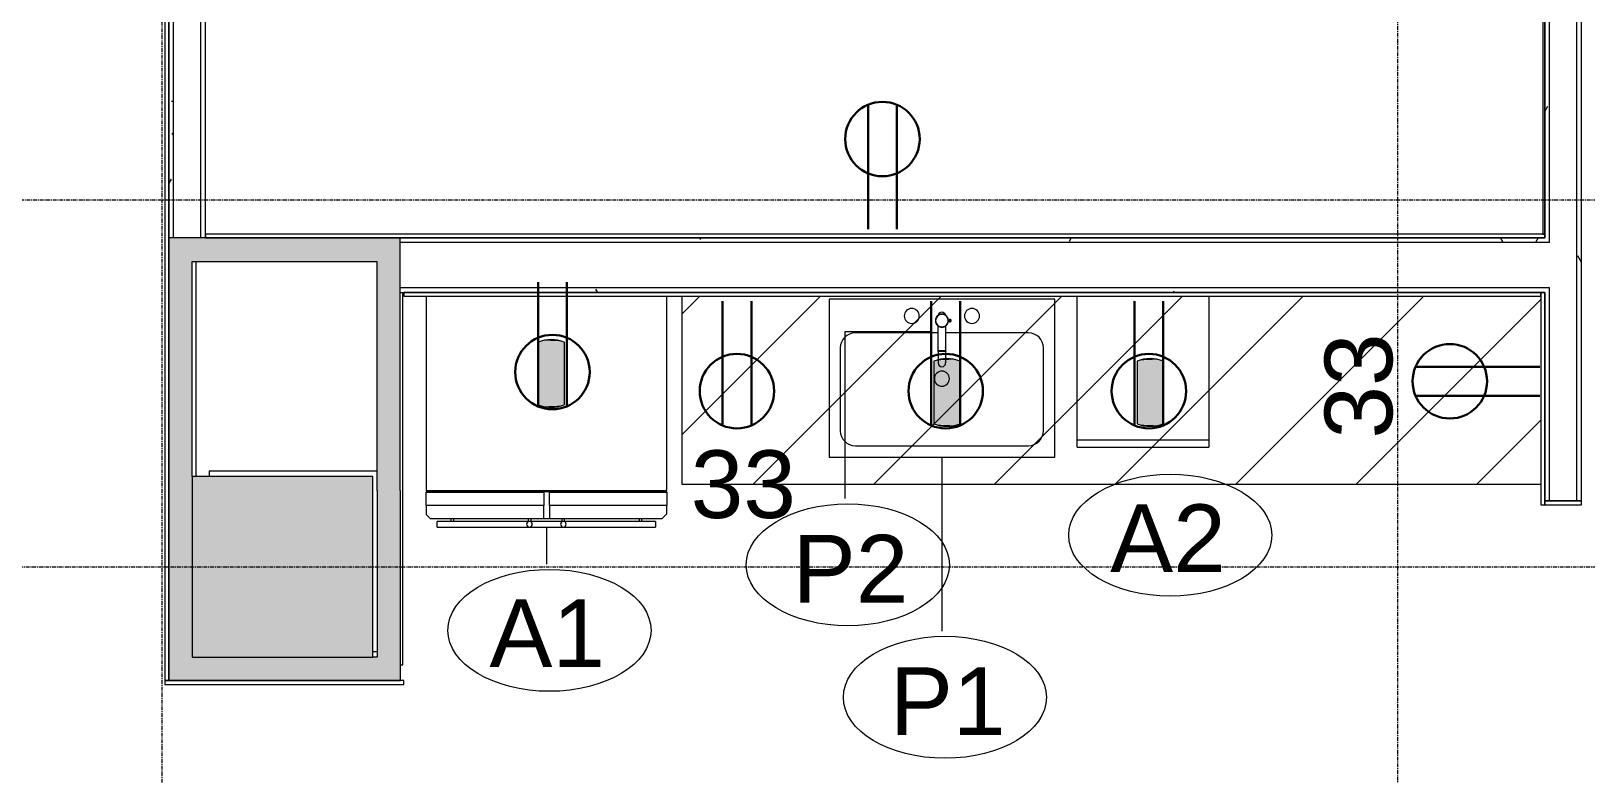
# Model space of a CAD drawing. Header units: inches. Extents: x 2468 to 4886, y -16 to 1381.
# Drawn here: x 3030.3 to 3237, y 263.9 to 362.6 of the extents above; entities that cross this region are included whole.
import ezdxf

# ---------------------------------------------------------------- set-up
doc = ezdxf.new("R2010")
doc.units = ezdxf.units.IN
doc.header["$MEASUREMENT"] = 0
doc.linetypes.add('Grid Line 1_2_', pattern=[0.875, 0.5, -0.125, 0.125, -0.125])
for name, color, linetype, lineweight in [('7200-WISCONSIN-AVE-6TH-FLOOR-031418_dwg', 8, 'Continuous', 9), ('A-ANNO-NOTE', 131, 'Continuous', 30), ('A-WALL', 113, 'Continuous', 13), ('A-WALL-PATT', 111, 'Continuous', 13), ('Bb-col', 7, 'Continuous', 9), ('G-IMPT', 8, 'Continuous', 9), ('I-WALL', 2, 'Continuous', 13), ('P-SANR-FIXT', 6, 'Continuous', 13), ('P-SANR-FIXT-IDEN', 2, 'Continuous', 9), ('Q-CASE', 31, 'Continuous', 13), ('Q-SPCQ', 91, 'Continuous', 9), ('Q-SPCQ-IDEN', 132, 'Continuous', 9), ('S-COLS', 52, 'Continuous', 13), ('S-GRID', 1, 'Continuous', 9)]:
    doc.layers.add(name, color=color, linetype=linetype, lineweight=lineweight)
doc.styles.add('Arial', font='arial.ttf', dxfattribs={"height": 9})
doc.styles.add('Swis721 Lt BT', font='swissl.ttf', dxfattribs={"height": 9})
pattern_1 = [(0, (0, 0), (30.72, 7.68), [1.267, -21.773, 1.267, -21.773, -122.88]), (0, (0, 0), (30.72, 7.68), [-46.08, 1.267, -44.813, 1.267, -21.773, -53.76]), (0, (0, 0), (30.72, 7.68), [-115.2, 1.267, -14.093, 1.267, -37.133]), (120, (11.52, 3.84), (-22.011075, 22.7643), [1.267, -21.773, 1.267, -21.773, -122.88]), (120, (11.52, 3.84), (-22.011075, 22.7643), [-46.08, 1.267, -44.813, 1.267, -21.773, -53.76]), (120, (11.52, 3.84), (-22.011075, 22.7643), [-115.2, 1.267, -14.093, 1.267, -37.133]), (240, (15.36, 19.2), (-8.708925, -30.4443), [1.267, -21.773, 1.267, -21.773, -122.88]), (240, (15.36, 19.2), (-8.708925, -30.4443), [-46.08, 1.267, -44.813, 1.267, -21.773, -53.76]), (240, (15.36, 19.2), (-8.708925, -30.4443), [-115.2, 1.267, -14.093, 1.267, -37.133])]

# ---------------------------------------------------------------- blocks, each defined once
blk = doc.blocks.new('Concrete-Rectangular-Column - 24 x 24-4901126-6TH FLOOR POWER _ SIGNAL')
at = {"layer": 'S-COLS', "lineweight": 9}
blk.add_hatch(color=7, dxfattribs=at).paths.add_polyline_path([(-12, -12), (12, -12), (12, 12), (-12, 12), (-12, 8.85)], flags=0)
at = {"layer": 'S-COLS', "color": 8, "lineweight": 20}
for p, q in [((12, 12), (-12, 12)), ((-12, 12), (-12, -12)), ((12, -12), (12, 12)), ((-12, -12), (12, -12))]:
    blk.add_line(p, q, dxfattribs=at)
blk = doc.blocks.new('C-Counter Top - ADJ HEIGHT-6217427-6TH FLOOR POWER _ SIGNAL')
at = {"layer": 'Q-CASE', "lineweight": 9}
h = blk.add_hatch(dxfattribs=at)
h.set_pattern_fill('FP_3', color=256, style=0, pattern_type=2)
h.set_pattern_definition([(45, (-3164.092, -327.379), (-8.017884, 8.017884), [])])
h.paths.add_polyline_path([(-47.26, -25), (66.88, -25), (66.88, 0), (-47.26, 0), (-47.26, -23.8)], flags=0)
h.paths.add_polyline_path([(-12.46, -7.31), (-13.25, -7.27), (-13.21, -3.95), (-12.95, -4.08), (-12.7, -4.12), (-12.44, -4.08), (-12.18, -3.94), (-12.16, -3.95), (-12.19, -7.31), (-12.46, -7.31)], flags=0)
h.paths.add_polyline_path([(-12.58, -4.08), (-13.04, -4.01), (-13.24, -3.88), (-13.35, -3.77), (-13.52, -3.44), (-13.52, -3.11), (-13.43, -2.83), (-13.27, -2.64), (-12.83, -2.42), (-12.7, -2.41), (-12.23, -2.56), (-11.98, -2.83), (-11.87, -3.19), (-11.98, -3.67), (-12.16, -3.86), (-12.46, -4.05), (-12.55, -4.07)], flags=0)
h.paths.add_polyline_path([(-11.66, -3.38), (-11.74, -3.32), (-11.74, -3.18), (-11.61, -3.12), (-11.48, -3.27), (-11.57, -3.38)], flags=0)
for p, q in [((-47.26, 0), (-47.26, -25)), ((-47.26, -25), (66.88, -25))]:
    blk.add_line(p, q, dxfattribs=at)
blk = doc.blocks.new('Sink Kitchen-Single - 30_ x 21_-5052037-6TH FLOOR POWER _ SIGNAL')
at = {"layer": 'P-SANR-FIXT', "lineweight": 9}
for p, q in [((15.62, 10.59), (-14.38, 10.59)), ((-14.38, 10.59), (-14.38, -10.41)), ((15.62, -10.41), (15.62, 10.59)), ((1.12, 7.07), (1.12, 7.01)), ((0.08, 6.09), (-10.88, 6.09)), ((12.12, 6.09), (1.15, 6.09)), ((-12.88, 4.09), (-12.88, -6.91)), ((0.12, 3.67), (0.12, 2.09)), ((1.12, 3.67), (1.12, 2.09)), ((14.12, -6.91), (14.12, 4.09)), ((-10.88, -8.91), (12.12, -8.91)), ((-14.38, -10.41), (15.62, -10.41))]:
    blk.add_line(p, q, dxfattribs=at)
for centre, radius, start, end in [((-3.38, 8.34), 1, 360, 180), ((-3.38, 8.34), 1, 180, 0), ((0.62, 8.34), 0.5, 10.6774, 173.7953), ((4.62, 8.34), 1, 360, 180), ((4.62, 8.34), 1, 180, 360), ((-10.88, 4.09), 2, 90, 180), ((12.12, 4.09), 2, 360, 90), ((0.62, 2.09), 0.5, 180, 0), ((0.62, 0), 1, 360, 180), ((0.62, 0), 1, 180, 0), ((-10.88, -6.91), 2, 180, 270), ((12.12, -6.91), 2, 270, 0)]:
    blk.add_arc(centre, radius, start, end, dxfattribs=at)
blk = doc.blocks.new('Conference Wood wall - Conference Wood wall-6080570-6TH FLOOR POWER _ SIGNAL')
at = {"layer": 'Q-CASE', "lineweight": 20}
for p, q in [((3048.1, 488.87), (3048.1, 276.3)), ((3048.64, 488.87), (3048.1, 488.87)), ((3048.64, 276.3), (3048.64, 488.87)), ((3048.1, 276.3), (3048.64, 276.3))]:
    blk.add_line(p, q, dxfattribs=at)
blk = doc.blocks.new('Conference Wood wall6 - Conference Wood wall-6100994-6TH FLOOR POWER _ SIGNAL')
at = {"layer": 'Q-CASE', "lineweight": 20}
for p, q in [((3230.99, 327.88), (3230.99, 299.64)), ((3231.53, 327.88), (3230.99, 327.88)), ((3231.53, 299.64), (3231.53, 327.88)), ((3230.99, 299.64), (3231.53, 299.64))]:
    blk.add_line(p, q, dxfattribs=at)
blk = doc.blocks.new('Conference Wood wall7 - Conference Wood wall-6101040-6TH FLOOR POWER _ SIGNAL')
at = {"layer": 'Q-CASE', "lineweight": 20}
for p, q in [((3236.41, 303.14), (3231.53, 303.14)), ((3231.53, 303.14), (3231.53, 302.6)), ((3231.53, 302.6), (3236.41, 302.6)), ((3236.41, 302.6), (3236.41, 303.14))]:
    blk.add_line(p, q, dxfattribs=at)
blk = doc.blocks.new('Conference Wood wall8 - Conference Wood wall-6101188-6TH FLOOR POWER _ SIGNAL')
at = {"layer": 'Q-CASE', "lineweight": 20}
for p, q in [((3079.9, 276.3), (3048.1, 276.3)), ((3048.1, 276.3), (3048.1, 275.76)), ((3048.1, 275.76), (3079.9, 275.76)), ((3079.9, 275.76), (3079.9, 276.3))]:
    blk.add_line(p, q, dxfattribs=at)
blk = doc.blocks.new('Conference Wood wall19 - Conference Wood wall-6225557-6TH FLOOR POWER _ SIGNAL')
at = {"layer": 'Q-CASE', "lineweight": 20}
for p, q in [((3231.26, 485.37), (3231.26, 335.64)), ((3231.51, 485.37), (3231.26, 485.37)), ((3231.51, 335.64), (3231.51, 485.37)), ((3231.26, 335.64), (3231.51, 335.64))]:
    blk.add_line(p, q, dxfattribs=at)
blk = doc.blocks.new('A-Dishwasher - A-Dishwasher-4719265-6TH FLOOR POWER _ SIGNAL')
at = {"layer": 'Q-SPCQ'}
for p, q in [((-8.75, -10.25), (-8.75, 8.82)), ((8.75, 8.82), (8.75, -10.25)), ((-8.75, -11.25), (-8.75, -10.25)), ((-8.75, -10.25), (8.75, -10.25)), ((-8.75, -10.25), (8.75, -10.25)), ((8.75, -10.25), (8.75, -11.25)), ((-8.75, -11.25), (8.75, -11.25))]:
    blk.add_line(p, q, dxfattribs=at)
blk = doc.blocks.new('Trendy 1000B - Trendy 1000B_dxf_Trendy 1000-4869859-6TH FLOOR POWER _ SIGNAL')
at = {"layer": 'G-IMPT'}
for p, q in [((-2, 22), (2, 22)), ((2, 22), (-2, 22)), ((-1.2, 22), (-0.6, 22)), ((-1.2, 22), (-0.6, 22)), ((0.6, 22), (-0.6, 22)), ((-0.6, 22), (0.6, 22)), ((1.2, 22), (0.6, 22)), ((0.6, 22), (1.2, 22)), ((2, 20.8), (2, 22)), ((-13.9, -17.1), (-13.9, -102.1)), ((13.9, -102.1), (13.9, -17.1)), ((13.9, -102.1), (-13.9, -102.1)), ((-12.9, -103.1), (12.9, -103.1)), ((12.9, -103.1), (-12.9, -103.1)), ((-12.1, -89.8), (-12.1, -90.6)), ((12.1, -90.6), (12.1, -89.8))]:
    blk.add_line(p, q, dxfattribs=at)
at = {"layer": 'G-IMPT', "flags": 128}
for points in [[(0, 22), (-0.9, 22), (-1.8, 21.9), (-2.6, 21.8), (-3.5, 21.7), (-4.4, 21.6), (-5.2, 21.4), (-6.1, 21.1), (-6.9, 20.9), (-7.8, 20.6), (-8.6, 20.3), (-9.4, 19.9), (-10.2, 19.5), (-10.9, 19.1), (-11.7, 18.6), (-12.4, 18.2), (-13.1, 17.6), (-13.8, 17.1), (-14.5, 16.5), (-15.2, 15.9), (-15.8, 15.3), (-16.4, 14.7), (-17, 14), (-17.5, 13.3), (-18, 12.6), (-18.5, 11.9), (-19, 11.1), (-19.4, 10.4), (-19.8, 9.6), (-20.2, 8.8), (-20.5, 8), (-20.8, 7.1), (-21.1, 6.3), (-21.3, 5.5), (-21.5, 4.6), (-21.7, 3.7), (-21.8, 2.9), (-21.9, 2), (-22, 1.1), (-22, 0.2), (-22, -0.6), (-21.9, -1.5), (-21.9, -2.4), (-21.8, -3.3), (-21.6, -4.1), (-21.4, -5), (-21.2, -5.9), (-21, -6.7), (-20.7, -7.5), (-20.4, -8.3), (-20, -9.2), (-19.6, -9.9), (-19.2, -10.7), (-18.8, -11.5), (-18.3, -12.2), (-17.8, -12.9), (-17.3, -13.6), (-16.7, -14.3), (-16.1, -15), (-15.5, -15.6), (-14.9, -16.2), (-14.2, -16.8), (-13.5, -17.4), (-12.8, -17.9), (-12.1, -18.4), (-11.3, -18.9), (-10.6, -19.3), (-9.8, -19.7), (-9, -20.1), (-8.2, -20.4), (-7.4, -20.7), (-6.5, -21), (-5.7, -21.3), (-4.8, -21.5), (-4, -21.6), (-3.1, -21.8), (-2.2, -21.9), (-1.4, -22), (-0.5, -22), (0, -22)], [(0, -22), (0.9, -22), (1.8, -21.9), (2.6, -21.8), (3.5, -21.7), (4.4, -21.6), (5.2, -21.4), (6.1, -21.1), (6.9, -20.9), (7.8, -20.6), (8.6, -20.3), (9.4, -19.9), (10.2, -19.5), (10.9, -19.1), (11.7, -18.6), (12.4, -18.2), (13.1, -17.6), (13.8, -17.1), (14.5, -16.5), (15.2, -15.9), (15.8, -15.3), (16.4, -14.7), (17, -14), (17.5, -13.3), (18, -12.6), (18.5, -11.9), (19, -11.1), (19.4, -10.4), (19.8, -9.6), (20.2, -8.8), (20.5, -8), (20.8, -7.1), (21.1, -6.3), (21.3, -5.5), (21.5, -4.6), (21.7, -3.7), (21.8, -2.9), (21.9, -2), (22, -1.1), (22, -0.2), (22, 0.6), (21.9, 1.5), (21.9, 2.4), (21.8, 3.3), (21.6, 4.1), (21.4, 5), (21.2, 5.9), (21, 6.7), (20.7, 7.5), (20.4, 8.3), (20, 9.2), (19.6, 9.9), (19.2, 10.7), (18.8, 11.5), (18.3, 12.2), (17.8, 12.9), (17.3, 13.6), (16.7, 14.3), (16.1, 15), (15.5, 15.6), (14.9, 16.2), (14.2, 16.8), (13.5, 17.4), (12.8, 17.9), (12.1, 18.4), (11.3, 18.9), (10.6, 19.3), (9.8, 19.7), (9, 20.1), (8.2, 20.4), (7.4, 20.7), (6.5, 21), (5.7, 21.3), (4.8, 21.5), (4, 21.6), (3.1, 21.8), (2.2, 21.9), (1.4, 22), (0.5, 22), (0, 22)], [(30.9, 2.1), (30.8, 2.2), (30.7, 2.4), (30.6, 2.5), (30.5, 2.6), (30.4, 2.7), (30.3, 2.8), (30.2, 3), (30.1, 3.1), (30, 3.2), (29.8, 3.3), (29.7, 3.3), (29.6, 3.4), (29.4, 3.5), (29.3, 3.6), (29.1, 3.7), (29, 3.7), (28.8, 3.8), (28.7, 3.8), (28.5, 3.9), (28.4, 3.9), (28.2, 3.9), (28.1, 4), (27.9, 4), (27.7, 4), (27.6, 4), (27.4, 4), (27.3, 4), (27.1, 4), (26.9, 4), (26.8, 3.9), (26.6, 3.9), (26.5, 3.9), (26.3, 3.8), (26.2, 3.8), (26, 3.7), (25.9, 3.7), (25.7, 3.6), (25.6, 3.5), (25.4, 3.4), (25.3, 3.3), (25.2, 3.3), (25, 3.2), (24.9, 3.1), (24.8, 3), (24.7, 2.8), (24.6, 2.7), (24.5, 2.6), (24.4, 2.5), (24.3, 2.4), (24.2, 2.2), (24.1, 2.1), (24, 2), (23.9, 1.8), (23.9, 1.7), (23.8, 1.5), (23.7, 1.4), (23.7, 1.2), (23.6, 1.1), (23.6, 0.9), (23.6, 0.8), (23.5, 0.6), (23.5, 0.4), (23.5, 0.3), (23.5, 0.1), (23.5, 0), (23.5, -0.2), (23.5, -0.4), (23.5, -0.5), (23.6, -0.7), (23.6, -0.8), (23.6, -1), (23.7, -1.1), (23.7, -1.3), (23.8, -1.4), (23.8, -1.6), (23.9, -1.7), (24, -1.9), (24, -2), (24.1, -2.1)], [(24.1, -2.1), (24.2, -2.2), (24.3, -2.4), (24.4, -2.5), (24.5, -2.6), (24.6, -2.7), (24.7, -2.8), (24.8, -3), (24.9, -3.1), (25, -3.2), (25.2, -3.3), (25.3, -3.3), (25.4, -3.4), (25.6, -3.5), (25.7, -3.6), (25.9, -3.7), (26, -3.7), (26.2, -3.8), (26.3, -3.8), (26.5, -3.9), (26.6, -3.9), (26.8, -3.9), (26.9, -4), (27.1, -4), (27.3, -4), (27.4, -4), (27.6, -4), (27.7, -4), (27.9, -4), (28.1, -4), (28.2, -3.9), (28.4, -3.9), (28.5, -3.9), (28.7, -3.8), (28.8, -3.8), (29, -3.7), (29.1, -3.7), (29.3, -3.6), (29.4, -3.5), (29.6, -3.4), (29.7, -3.3), (29.8, -3.3), (30, -3.2), (30.1, -3.1), (30.2, -3), (30.3, -2.8), (30.4, -2.7), (30.5, -2.6), (30.6, -2.5), (30.7, -2.4), (30.8, -2.2), (30.9, -2.1), (31, -2), (31.1, -1.8), (31.1, -1.7), (31.2, -1.5), (31.3, -1.4), (31.3, -1.2), (31.4, -1.1), (31.4, -0.9), (31.4, -0.8), (31.5, -0.6), (31.5, -0.4), (31.5, -0.3), (31.5, -0.1), (31.5, 0), (31.5, 0.2), (31.5, 0.4), (31.5, 0.5), (31.4, 0.7), (31.4, 0.8), (31.4, 1), (31.3, 1.1), (31.3, 1.3), (31.2, 1.4), (31.2, 1.6), (31.1, 1.7), (31, 1.9), (31, 2), (30.9, 2.1)], [(-12.9, -103.1), (-12.9, -103.1), (-13, -103), (-13, -103), (-13.1, -103), (-13.1, -103), (-13.1, -103), (-13.2, -103), (-13.2, -103), (-13.3, -103), (-13.3, -103), (-13.3, -103), (-13.4, -102.9), (-13.4, -102.9), (-13.4, -102.9), (-13.5, -102.9), (-13.5, -102.9), (-13.5, -102.8), (-13.6, -102.8), (-13.6, -102.8), (-13.6, -102.7), (-13.6, -102.7), (-13.7, -102.7), (-13.7, -102.7), (-13.7, -102.6), (-13.7, -102.6), (-13.8, -102.6), (-13.8, -102.5), (-13.8, -102.5), (-13.8, -102.5), (-13.8, -102.4), (-13.8, -102.4), (-13.9, -102.3), (-13.9, -102.3), (-13.9, -102.3), (-13.9, -102.2), (-13.9, -102.2), (-13.9, -102.1), (-13.9, -102.1), (-13.9, -102.1), (-13.9, -102.1)], [(-12.9, -103.1), (-12.9, -103.1), (-12.9, -103.1), (-12.8, -103.1), (-12.7, -103.1), (-12.6, -103.1), (-12.5, -103.1), (-12.4, -103.1), (-12.2, -103.1), (-12.1, -103.1), (-11.9, -103.1), (-11.7, -103.1), (-11.4, -103.1), (-11.2, -103.1), (-10.9, -103.1), (-10.6, -103.1), (-10.3, -103.1), (-10, -103.1), (-9.7, -103.1), (-9.4, -103.1), (-9, -103.1), (-8.6, -103.1), (-8.2, -103.1), (-7.8, -103.1), (-7.4, -103.1), (-7, -103.1), (-6.5, -103.1), (-6.1, -103.1), (-5.6, -103.1), (-5.2, -103.1), (-4.7, -103.1), (-4.2, -103.1), (-3.7, -103.1), (-3.2, -103.1), (-2.7, -103.1), (-2.2, -103.1), (-1.7, -103.1), (-1.2, -103.1), (-0.7, -103.1), (-0.1, -103.1), (0.4, -103.1), (0.9, -103.1), (1.4, -103.1), (1.9, -103.1), (2.4, -103.1), (2.9, -103.1), (3.4, -103.1), (3.9, -103.1), (4.4, -103.1), (4.9, -103.1), (5.4, -103.1), (5.8, -103.1), (6.3, -103.1), (6.7, -103.1), (7.2, -103.1), (7.6, -103.1), (8, -103.1), (8.4, -103.1), (8.8, -103.1), (9.2, -103.1), (9.5, -103.1), (9.9, -103.1), (10.2, -103.1), (10.5, -103.1), (10.8, -103.1), (11.1, -103.1), (11.3, -103.1), (11.5, -103.1), (11.8, -103.1), (12, -103.1), (12.2, -103.1), (12.3, -103.1), (12.5, -103.1), (12.6, -103.1), (12.7, -103.1), (12.8, -103.1), (12.8, -103.1), (12.9, -103.1), (12.9, -103.1), (12.9, -103.1)], [(13.9, -102.1), (13.9, -102.1), (13.9, -102.1), (13.9, -102.2), (13.9, -102.2), (13.9, -102.3), (13.9, -102.3), (13.9, -102.3), (13.8, -102.4), (13.8, -102.4), (13.8, -102.4), (13.8, -102.5), (13.8, -102.5), (13.8, -102.5), (13.7, -102.6), (13.7, -102.6), (13.7, -102.6), (13.7, -102.7), (13.7, -102.7), (13.6, -102.7), (13.6, -102.8), (13.6, -102.8), (13.5, -102.8), (13.5, -102.8), (13.5, -102.9), (13.4, -102.9), (13.4, -102.9), (13.4, -102.9), (13.3, -103), (13.3, -103), (13.3, -103), (13.2, -103), (13.2, -103), (13.1, -103), (13.1, -103), (13.1, -103), (13, -103), (13, -103), (13, -103.1), (12.9, -103.1), (12.9, -103.1)]]:
    blk.add_lwpolyline(points, dxfattribs=at)
at = {"layer": 'G-IMPT'}
for centre, radius, start, end in [((0, 0), 22, 90, 270), ((0, 0), 22, 90, 270), ((0, 0), 22, 90, 270), ((0, 0), 21.5, 152.1731, 270), ((0, 0), 21.5, 152.395, 270), ((0, 0), 21.3, 90, 270), ((0, 0), 21.5, 146.3695, 151.875), ((0, 0), 21.5, 90, 150), ((0, 0), 21.5, 90, 146.25), ((0, 0), 22, 270, 90), ((0, 0), 22, 270, 90), ((0, 0), 22, 270, 90), ((0, 0), 21.5, 270, 90), ((0, 0), 21.5, 270, 90), ((0, 0), 21.3, 270, 90), ((27.5, 0), 4, 31.5877, 211.5877), ((27.5, 0), 4, 31.5877, 211.5877), ((27.5, 0), 3.5, 31.5877, 211.5877), ((27.5, 0), 3.5, 151.5877, 211.5877), ((27.5, 0), 4, 211.5877, 31.5877), ((27.5, 0), 4, 211.5877, 31.5877), ((27.5, 0), 3.5, 211.5877, 31.5877), ((27.5, 0), 3.5, 31.5877, 91.5877), ((27.5, 0), 3, 31.5877, 76.5877), ((27.5, 0), 3, 9.0877, 31.5877), ((27.5, 0), 3.5, 331.5877, 31.5877), ((27.5, 0), 3.5, 251.5877, 291.5877)]:
    blk.add_arc(centre, radius, start, end, dxfattribs=at)
for points, knots in [([(0, 22), (-0.1, 22), (-0.3, 22), (-0.5, 22), (-0.6, 22), (-0.8, 22), (-0.9, 22), (-1, 22), (-1.1, 22), (-1.2, 22), (-1.3, 22), (-1.4, 22), (-1.5, 22), (-1.5, 21.9), (-1.6, 21.9), (-1.6, 21.9), (-1.6, 21.9)], [0, 0, 0, 0, 0.125, 0.1875, 0.25, 0.3125, 0.375, 0.4375, 0.5, 0.5625, 0.625, 0.6875, 0.75, 0.8125, 0.875, 1, 1, 1, 1]), ([(-1.6, 21.9), (-1.6, 21.9), (-1.6, 21.9), (-1.5, 21.9), (-1.5, 22), (-1.4, 22), (-1.3, 22), (-1.2, 22), (-1.1, 22), (-1, 22), (-0.9, 22), (-0.8, 22), (-0.6, 22), (-0.5, 22), (-0.3, 22), (-0.1, 22), (0, 22)], [0, 0, 0, 0, 0.125, 0.1875, 0.25, 0.3125, 0.375, 0.4375, 0.5, 0.5625, 0.625, 0.6875, 0.75, 0.8125, 0.875, 1, 1, 1, 1]), ([(0, 22), (0.1, 22), (0.3, 22), (0.5, 22), (0.6, 22), (0.8, 22), (0.9, 22), (1, 22), (1.1, 22), (1.2, 22), (1.3, 22), (1.4, 22), (1.5, 22), (1.5, 21.9), (1.6, 21.9), (1.6, 21.9), (1.6, 21.9), (1.6, 21.9), (1.6, 21.9), (1.5, 21.9), (1.5, 22), (1.4, 22), (1.3, 22), (1.2, 22), (1.1, 22), (1, 22), (0.9, 22), (0.8, 22), (0.6, 22), (0.5, 22), (0.3, 22), (0.1, 22), (0, 22)], [0, 0, 0, 0, 0.0625, 0.09375, 0.125, 0.15625, 0.1875, 0.21875, 0.25, 0.28125, 0.3125, 0.34375, 0.375, 0.40625, 0.4375, 0.46875, 0.5, 0.53125, 0.5625, 0.59375, 0.625, 0.65625, 0.6875, 0.71875, 0.75, 0.78125, 0.8125, 0.84375, 0.875, 0.90625, 0.9375, 1, 1, 1, 1]), ([(13.9, -17.1), (13.9, -17.1), (13.9, -17.1), (13.6, -17.3), (13.3, -17.5), (12.8, -17.9), (12.2, -18.3), (11.5, -18.7), (10.8, -19.2), (9.9, -19.7), (8.9, -20.1), (7.8, -20.6), (6.6, -21), (5.4, -21.3), (4.3, -21.6), (3.4, -21.7), (2.5, -21.9), (1.4, -22), (0.2, -22), (-0.7, -22), (-1.7, -21.9), (-2.6, -21.9), (-3.5, -21.7), (-4.4, -21.6), (-5.5, -21.3), (-6.7, -21), (-7.8, -20.6), (-8.9, -20.1), (-9.9, -19.7), (-10.8, -19.2), (-11.5, -18.8), (-12, -18.4), (-12.3, -18.2), (-12.5, -18.1), (-12.7, -17.9), (-12.9, -17.8), (-13.1, -17.7), (-13.3, -17.5), (-13.4, -17.4), (-13.6, -17.3), (-13.8, -17.2), (-13.9, -17.1), (-13.9, -17.1), (-13.9, -17.1)], [0, 0, 0, 0, 0.03125, 0.0625, 0.09375, 0.125, 0.15625, 0.1875, 0.21875, 0.25, 0.28125, 0.3125, 0.34375, 0.375, 0.40625, 0.421875, 0.4375, 0.46875, 0.5, 0.515625, 0.53125, 0.5625, 0.578125, 0.59375, 0.625, 0.65625, 0.6875, 0.71875, 0.75, 0.78125, 0.8125, 0.835938, 0.847656, 0.859375, 0.871094, 0.882812, 0.894531, 0.90625, 0.917969, 0.929688, 0.953125, 0.976562, 1, 1, 1, 1]), ([(13.8, -17.1), (13.8, -17.1), (13.9, -17.1), (13.9, -17.1), (13.9, -17.1)], [0.96875, 0.96875, 0.96875, 0.96875, 0.9765625, 1, 1, 1, 1]), ([(-13.9, -102.1), (-13.9, -102.2), (-13.9, -102.4), (-13.7, -102.6), (-13.5, -102.8), (-13.3, -103), (-13.1, -103), (-13, -103.1), (-12.9, -103.1)], [-1, -1, -1, -1, -0.785714, -0.571429, -0.428571, -0.285714, -0.142857, 0, 0, 0, 0]), ([(12.9, -103.1), (13, -103.1), (13.1, -103), (13.2, -103), (13.4, -102.9), (13.6, -102.8), (13.8, -102.6), (13.9, -102.3), (13.9, -102.1), (13.9, -102.1)], [-1, -1, -1, -1, -0.892857, -0.785714, -0.678571, -0.571429, -0.285714, -0.142857, 0, 0, 0, 0])]:
    blk.add_open_spline(points, degree=3, knots=knots, dxfattribs=at)
for points in [[(-13.9, -17.1), (-13.9, -17.1), (-13.9, -17.1), (-13.8, -17.1)], [(20.7, -1.9), (20.6, -2.2), (20.6, -2.8), (20.5, -3.5), (20.4, -3.8)]]:
    blk.add_open_spline(points, degree=3, dxfattribs=at)
blk = doc.blocks.new('Trendy 1000B - Trendy 1000B_dxf-4869858-6TH FLOOR POWER _ SIGNAL')
at = {"xscale": 0.0393700787401575, "yscale": 0.0393700787401575, "zscale": 0.0393700787401575}
blk.add_blockref('Trendy 1000B - Trendy 1000B_dxf_Trendy 1000-4869859-6TH FLOOR POWER _ SIGNAL', (0, 0), dxfattribs=at)
blk = doc.blocks.new('Trendy 1000B - Trendy 1000B-4871990-6TH FLOOR POWER _ SIGNAL')
blk.add_blockref('Trendy 1000B - Trendy 1000B_dxf-4869858-6TH FLOOR POWER _ SIGNAL', (0, 0))
blk = doc.blocks.new('wc - wc-6397624-6TH FLOOR POWER _ SIGNAL')
at = {"layer": 'A-WALL'}
for p, q in [((3231.51, 335.64), (3053.52, 335.64)), ((3053.52, 335.64), (3053.52, 335.13)), ((3053.52, 335.13), (3231.51, 335.13)), ((3231.51, 335.13), (3231.51, 335.64))]:
    blk.add_line(p, q, dxfattribs=at)
blk = doc.blocks.new('backsplash - backsplash-6397897-6TH FLOOR POWER _ SIGNAL')
at = {"layer": 'A-WALL'}
for p, q in [((3079.9, 327.88), (3079.9, 327.38)), ((3230.98, 327.88), (3079.9, 327.88)), ((3079.9, 327.38), (3230.98, 327.38)), ((3230.98, 327.38), (3230.98, 327.88))]:
    blk.add_line(p, q, dxfattribs=at)
blk = doc.blocks.new('A-Refrigerator - A-Refrigerator-6450666-6TH FLOOR POWER _ SIGNAL')
at = {"layer": 'Q-SPCQ'}
for p, q in [((16, 13.75), (-16, 13.75)), ((-16, 13.75), (-16, -12)), ((-3.18, 13.81), (-3.18, 13.75)), ((-2.18, 13.75), (-2.18, 13.81)), ((6.88, 13.81), (6.88, 13.75)), ((7.88, 13.75), (7.88, 13.81)), ((16, -12), (16, 13.75)), ((-16, -12), (16, -12)), ((-0.36, -12.19), (-16, -12.19)), ((-16, -12.19), (-16, -12.25)), ((-16, -12.25), (-0.36, -12.25)), ((-16, -14), (-16, -12.25)), ((-0.36, -12.25), (-0.36, -12.19)), ((16, -12.19), (-0.36, -12.19)), ((-0.36, -12.25), (-0.36, -14)), ((0.39, -12.25), (16, -12.25)), ((0.39, -14), (0.39, -12.25)), ((16, -12.25), (16, -12.19)), ((16, -12.25), (16, -14)), ((-0.36, -14), (-16, -14)), ((-16, -14), (-16, -15.21)), ((-0.36, -15.75), (-0.36, -14)), ((16, -14), (0.39, -14)), ((0.39, -14), (0.39, -15.75)), ((16, -15.14), (16, -14)), ((-16, -15.21), (-15.46, -15.75)), ((-15.46, -15.75), (-0.36, -15.75)), ((-2.41, -16.13), (-14.5, -16.13)), ((-14.5, -16.88), (-14.5, -16.13)), ((-12.69, -15.75), (-12.69, -16.13)), ((-12.69, -15.75), (-12.69, -16.18)), ((-12.31, -16.13), (-12.31, -15.75)), ((-12.31, -16.18), (-12.31, -15.75)), ((-2.42, -15.75), (-2.42, -16.18)), ((-2.42, -15.75), (-2.42, -16.18)), ((2.05, -16.13), (-2.05, -16.13)), ((-2.04, -16.2), (-2.04, -15.75)), ((-2.04, -16.2), (-2.04, -15.75)), ((-0.36, -15.75), (0.39, -15.75)), ((0.39, -15.75), (15.39, -15.75)), ((2.04, -15.75), (2.04, -16.2)), ((2.04, -15.75), (2.04, -16.2)), ((14.5, -16.13), (2.41, -16.13)), ((2.42, -16.18), (2.42, -15.75)), ((2.42, -16.18), (2.42, -15.75)), ((12.31, -15.75), (12.31, -16.13)), ((12.31, -15.75), (12.31, -16.18)), ((12.69, -16.13), (12.69, -15.75)), ((12.69, -16.18), (12.69, -15.75)), ((14.5, -16.13), (14.5, -16.88)), ((15.39, -15.75), (16, -15.14)), ((-14.5, -16.88), (14.5, -16.88))]:
    blk.add_line(p, q, dxfattribs=at)
for centre, start, end in [((-2.25, -16.5), 90, 270), ((-2.25, -16.5), 270, 90), ((2.25, -16.5), 90, 270), ((2.25, -16.5), 270, 90)]:
    blk.add_arc(centre, 0.375, start, end, dxfattribs=at)
blk = doc.blocks.new('7200-WISCONSIN-AVE-6TH-FLOOR-031418_dwg-5450642-6TH FLOOR POWER _ SIGNAL')
at = {"layer": 'Bb-col'}
for p, q in [((3052.25, 332), (3052.25, 303.42)), ((3075.77, 280.13), (3076.33, 280.13))]:
    blk.add_line(p, q, dxfattribs=at)
at = {"layer": 'Bb-col', "flags": 128}
for points in [[(3079.45, 278.38), (3079.75, 278.38), (3079.75, 327.88)], [(3076.27, 304.13), (3054, 304.13), (3054, 303.42)]]:
    blk.add_lwpolyline(points, dxfattribs=at)
blk = doc.blocks.new('Appliance_Specialty Equipment Tag - Standard-3515593-6TH FLOOR POWER _ SIGNAL')
at = {"layer": 'Q-SPCQ-IDEN'}
blk.add_ellipse((-0.0499, 0.0037), major_axis=(-0.1406, 0), ratio=0.600473, dxfattribs=at)
blk = doc.blocks.new('Plumbing Equipment Tag - Standard-3394155-6TH FLOOR POWER _ SIGNAL')
at = {"layer": 'P-SANR-FIXT-IDEN'}
blk.add_ellipse((-0.0499, 0.0037), major_axis=(-0.1406, 0), ratio=0.600473, dxfattribs=at)

msp = doc.modelspace()

# ---------------------------------------------------------------- hatches: boundary and pattern name
at = {"layer": 'A-ANNO-NOTE', "lineweight": 9}
for points in [[(3097.72, 312.95), (3097.72, 321.25), (3097.88, 321.32)], [(3097.88, 312.89), (3097.72, 312.95), (3097.88, 321.32)], [(3097.88, 321.32), (3098.4, 321.48), (3100.95, 321.35)], [(3097.88, 312.89), (3097.88, 321.32), (3100.95, 321.35)], [(3100.95, 312.86), (3097.88, 312.89), (3100.95, 321.35)], [(3098.4, 321.48), (3098.84, 321.56), (3099.82, 321.59)], [(3100.87, 321.38), (3098.4, 321.48), (3099.82, 321.59)], [(3101.04, 312.89), (3100.95, 321.35), (3101.04, 321.32)], [(3100.95, 312.86), (3100.95, 321.35), (3101.04, 312.89)], [(3101.2, 312.95), (3101.04, 321.32), (3101.2, 321.25)], [(3101.04, 312.89), (3101.04, 321.32), (3101.2, 312.95)], [(3150.5, 310.36), (3150.5, 318.79), (3150.33, 310.43)], [(3150.33, 310.43), (3150.5, 318.79), (3150.33, 318.73), (3150.33, 314.09)], [(3150.5, 310.36), (3150.58, 318.82), (3150.5, 318.79), (3150.5, 314.09)], [(3150.58, 310.33), (3150.58, 318.82), (3150.5, 310.36)], [(3153.65, 318.79), (3153.14, 318.95), (3150.58, 318.82)], [(3153.65, 310.36), (3153.65, 318.79), (3150.58, 318.82), (3152.3, 314.09)], [(3150.58, 310.33), (3153.65, 310.36), (3150.58, 318.82), (3150.58, 314.09)], [(3150.67, 318.85), (3153.14, 318.95), (3151.72, 319.06)], [(3153.14, 318.95), (3152.7, 319.03), (3151.72, 319.06)], [(3153.82, 310.43), (3153.82, 318.73), (3153.65, 318.79), (3153.74, 314.09)], [(3153.65, 310.36), (3153.82, 310.43), (3153.65, 318.79), (3153.65, 314.09)], [(3177.5, 310.36), (3177.5, 318.79), (3177.33, 310.43)], [(3177.33, 310.43), (3177.5, 318.79), (3177.33, 318.73), (3177.33, 314.09)], [(3177.5, 310.36), (3177.58, 318.82), (3177.5, 318.79), (3177.5, 314.09)], [(3177.58, 310.33), (3177.58, 318.82), (3177.5, 310.36)], [(3180.65, 318.79), (3180.14, 318.95), (3177.58, 318.82)], [(3180.65, 310.36), (3180.65, 318.79), (3177.58, 318.82), (3179.3, 314.09)], [(3177.58, 310.33), (3180.65, 310.36), (3177.58, 318.82), (3177.58, 314.09)], [(3177.67, 318.85), (3180.14, 318.95), (3178.72, 319.06)], [(3180.14, 318.95), (3179.7, 319.03), (3178.72, 319.06)], [(3180.82, 310.43), (3180.82, 318.73), (3180.65, 318.79), (3180.74, 314.09)], [(3180.65, 310.36), (3180.82, 310.43), (3180.65, 318.79), (3180.65, 314.09)], [(3098.4, 312.73), (3097.88, 312.89), (3100.95, 312.86)], [(3099.82, 312.62), (3098.4, 312.73), (3100.87, 312.83)], [(3099.82, 312.62), (3098.84, 312.65), (3098.4, 312.73)], [(3153.14, 310.21), (3153.65, 310.36), (3150.58, 310.33)], [(3151.72, 310.09), (3153.14, 310.21), (3150.67, 310.3)], [(3151.72, 310.09), (3152.7, 310.12), (3153.14, 310.21)], [(3180.14, 310.21), (3180.65, 310.36), (3177.58, 310.33), (3178.37, 310.29)], [(3178.72, 310.09), (3180.14, 310.21), (3177.67, 310.3), (3178.37, 310.16)], [(3178.72, 310.09), (3179.7, 310.12), (3180.14, 310.21)]]:
    msp.add_hatch(color=256, dxfattribs=at).paths.add_polyline_path(points, flags=0)
at = {"layer": 'A-WALL-PATT', "lineweight": 9}
h = msp.add_hatch(dxfattribs=at)
h.set_pattern_fill('FP_1', color=256, style=0, pattern_type=2)
h.set_pattern_definition(pattern_1)
h.paths.add_polyline_path([(3049.27, 335.13), (3049.27, 488.87), (3048.64, 488.87), (3048.64, 335.13)], flags=0)
h = msp.add_hatch(dxfattribs=at)
h.set_pattern_fill('FP_1', color=256, style=0, pattern_type=2)
h.set_pattern_definition(pattern_1)
h.paths.add_polyline_path([(3052.89, 335.13), (3053.52, 335.13), (3053.52, 375.64), (3053.2, 376.42), (3052.94, 377.88), (3052.94, 428.88), (3053.2, 430.33), (3053.52, 431.12), (3053.52, 486.62), (3052.89, 486.62), (3052.89, 373.82)], flags=0)
h.paths.add_polyline_path([(3053.52, 487.62), (3053.52, 488.87), (3052.89, 488.87), (3052.89, 487.62)], flags=0)
h = msp.add_hatch(dxfattribs=at)
h.set_pattern_fill('FP_1', color=256, style=0, pattern_type=2)
h.set_pattern_definition(pattern_1)
h.paths.add_polyline_path([(3236.39, 300.18), (3236.39, 488.87), (3235.76, 488.87), (3235.76, 300.18)], flags=0)
h = msp.add_hatch(dxfattribs=at)
h.set_pattern_fill('FP_1', color=256, style=0, pattern_type=2)
h.set_pattern_definition(pattern_1)
h.paths.add_polyline_path([(3232.14, 300.18), (3232.14, 328.5), (3231.51, 328.5), (3231.51, 300.18)], flags=0)
h.paths.add_polyline_path([(3232.14, 334.5), (3232.14, 484.62), (3231.51, 484.62), (3231.51, 334.5)], flags=0)
for points in [[(3048.64, 276.3), (3051.77, 276.3), (3051.77, 335.13), (3048.64, 335.13), (3048.64, 324.6)], [(3079.39, 332), (3079.39, 335.13), (3051.77, 335.13), (3051.77, 332), (3076.33, 332)], [(3076.27, 301.55), (3079.39, 301.55), (3079.39, 332), (3076.27, 332), (3076.27, 303.58)], [(3079.45, 276.3), (3079.45, 301.55), (3076.33, 301.55), (3076.33, 276.3), (3079.39, 276.3)], [(3074.55, 276.3), (3076.33, 276.3), (3076.33, 279.42), (3051.77, 279.42), (3051.77, 276.3), (3051.94, 276.3)]]:
    msp.add_hatch(color=7, dxfattribs=at).paths.add_polyline_path(points, flags=0)
h = msp.add_hatch(dxfattribs=at)
h.set_pattern_fill('FP_1', color=256, style=0, pattern_type=2)
h.set_pattern_definition(pattern_1)
h.paths.add_polyline_path([(3114.83, 334.5), (3231.51, 334.5), (3231.51, 335.13), (3079.39, 335.13), (3079.39, 334.5), (3112.3, 334.5)], flags=0)
h = msp.add_hatch(dxfattribs=at)
h.set_pattern_fill('FP_1', color=256, style=0, pattern_type=2)
h.set_pattern_definition(pattern_1)
h.paths.add_polyline_path([(3225.55, 327.88), (3231.51, 327.88), (3231.51, 328.5), (3079.39, 328.5), (3079.39, 327.88), (3187.8, 327.88)], flags=0)

# ---------------------------------------------------------------- linework, layer by layer
at = {"layer": 'A-ANNO-NOTE'}
for p, q in [((3141.58, 336.29), (3141.58, 352.82)), ((3145.41, 336.29), (3145.41, 352.82)), ((3097.72, 329.25), (3097.72, 312.72)), ((3101.55, 329.25), (3101.55, 312.72)), ((3122.23, 326.73), (3122.23, 310.2)), ((3126.07, 326.73), (3126.07, 310.2)), ((3149.98, 326.73), (3149.98, 310.2)), ((3153.82, 326.73), (3153.82, 310.2)), ((3176.98, 326.73), (3176.98, 310.2)), ((3180.82, 326.73), (3180.82, 310.2)), ((3230.86, 317.98), (3214.33, 317.98)), ((3230.86, 314.15), (3214.33, 314.15))]:
    msp.add_line(p, q, dxfattribs=at)
at = {"layer": 'A-ANNO-NOTE', "lineweight": 9}
for p, q in [((3097.72, 312.95), (3097.72, 321.25)), ((3101.2, 321.25), (3101.2, 312.95)), ((3150.33, 318.73), (3150.33, 310.43)), ((3153.82, 310.43), (3153.82, 318.73)), ((3177.33, 318.73), (3177.33, 310.43)), ((3180.82, 310.43), (3180.82, 318.73))]:
    msp.add_line(p, q, dxfattribs=at)
at = {"layer": 'A-ANNO-NOTE'}
for centre in [(3143.49, 348.26), (3099.63, 317.29), (3218.9, 316.07), (3124.15, 314.76), (3151.9, 314.76), (3178.9, 314.76)]:
    msp.add_circle(centre, 4.95, dxfattribs=at)
at = {"layer": 'A-ANNO-NOTE', "lineweight": 9}
for centre, start, end in [((3099.46, 317.1), 67.2244, 112.7756), ((3152.07, 314.58), 67.2244, 112.7756), ((3179.07, 314.58), 67.2244, 112.7756), ((3099.46, 317.1), 247.2244, 292.7756), ((3152.07, 314.58), 247.2244, 292.7756), ((3179.07, 314.58), 247.2244, 292.7756)]:
    msp.add_arc(centre, 4.5, start, end, dxfattribs=at)
at = {"layer": 'A-WALL'}
for p, q in [((3049.27, 335.13), (3049.27, 488.87)), ((3052.89, 335.13), (3052.89, 488.87)), ((3235.76, 300.18), (3235.76, 488.24)), ((3232.14, 334.5), (3232.14, 484.62)), ((3232.14, 334.5), (3079.39, 334.5)), ((3232.14, 328.5), (3079.39, 328.5)), ((3232.14, 300.18), (3232.14, 328.5))]:
    msp.add_line(p, q, dxfattribs=at)
at = {"layer": 'I-WALL'}
for p, q in [((3048.64, 488.87), (3048.64, 335.13)), ((3236.39, 300.18), (3236.39, 488.87)), ((3231.51, 483.99), (3231.51, 335.13)), ((3053.52, 335.13), (3053.52, 375.64)), ((3231.51, 335.13), (3079.39, 335.13)), ((3079.39, 327.88), (3231.51, 327.88)), ((3231.51, 327.88), (3231.51, 300.18)), ((3231.51, 300.18), (3236.39, 300.18))]:
    msp.add_line(p, q, dxfattribs=at)
at = {"layer": 'I-WALL', "color": 8, "lineweight": 20}
for p, q in [((3048.64, 335.13), (3048.64, 276.3)), ((3079.39, 335.13), (3048.64, 335.13)), ((3079.39, 301.55), (3079.39, 335.13)), ((3051.77, 303.42), (3051.77, 332)), ((3051.77, 332), (3076.27, 332)), ((3076.27, 332), (3076.27, 301.55)), ((3076.27, 301.55), (3076.33, 301.55)), ((3076.33, 301.55), (3076.33, 279.42)), ((3079.45, 301.55), (3079.39, 301.55)), ((3079.45, 276.3), (3079.45, 301.55)), ((3076.33, 279.42), (3075.77, 279.42)), ((3048.64, 276.3), (3079.45, 276.3))]:
    msp.add_line(p, q, dxfattribs=at)
at = {"layer": 'P-SANR-FIXT-IDEN'}
for p, q in [((3138.48, 322.63), (3138.48, 300.48)), ((3150.1, 322.63), (3138.48, 322.63)), ((3151.39, 306), (3151.39, 282.87))]:
    msp.add_line(p, q, dxfattribs=at)
at = {"layer": 'Q-SPCQ-IDEN'}
msp.add_line((3098.83, 296.69), (3098.83, 291.78), dxfattribs=at)
at = {"layer": 'S-GRID', "linetype": 'Grid Line 1_2_'}
for p, q in [((3047.75, 26.47), (3047.75, 1356.78)), ((3212, -16.1), (3212, 1356.78)), ((4862.49, 340.12), (2467.88, 340.12)), ((2467.88, 291.42), (4862.49, 291.42))]:
    msp.add_line(p, q, dxfattribs=at)

# ---------------------------------------------------------------- block references
at = {"layer": '7200-WISCONSIN-AVE-6TH-FLOOR-031418_dwg', "color": 7}
msp.add_blockref('7200-WISCONSIN-AVE-6TH-FLOOR-031418_dwg-5450642-6TH FLOOR POWER _ SIGNAL', (0, 0), dxfattribs=at)
msp.add_blockref('7200-WISCONSIN-AVE-6TH-FLOOR-031418_dwg-5450642-6TH FLOOR POWER _ SIGNAL', (0, 0), dxfattribs=at)
msp.add_blockref('7200-WISCONSIN-AVE-6TH-FLOOR-031418_dwg-5450642-6TH FLOOR POWER _ SIGNAL', (0, 0), dxfattribs=at)
at = {"layer": 'A-WALL', "lineweight": 9}
for name in ['wc - wc-6397624-6TH FLOOR POWER _ SIGNAL', 'backsplash - backsplash-6397897-6TH FLOOR POWER _ SIGNAL']:
    msp.add_blockref(name, (0, 0), dxfattribs=at)
at = {"layer": 'P-SANR-FIXT', "lineweight": 9}
for name, p in [('Sink Kitchen-Single - 30_ x 21_-5052037-6TH FLOOR POWER _ SIGNAL', (3150.77, 316.41)), ('Trendy 1000B - Trendy 1000B-4871990-6TH FLOOR POWER _ SIGNAL', (3151.39, 324.13))]:
    msp.add_blockref(name, p, dxfattribs=at)
at = {"layer": 'P-SANR-FIXT-IDEN', "xscale": 95.99999999999994, "yscale": 95.99999999999994, "zscale": 95.99999999999994}
for p in [(3143.68, 291.32), (3156.59, 273.71)]:
    msp.add_blockref('Plumbing Equipment Tag - Standard-3394155-6TH FLOOR POWER _ SIGNAL', p, dxfattribs=at)
at = {"layer": 'Q-CASE', "lineweight": 9}
for name, p in [('Conference Wood wall - Conference Wood wall-6080570-6TH FLOOR POWER _ SIGNAL', (0, 0)), ('Conference Wood wall19 - Conference Wood wall-6225557-6TH FLOOR POWER _ SIGNAL', (0, 0)), ('C-Counter Top - ADJ HEIGHT-6217427-6TH FLOOR POWER _ SIGNAL', (3164.09, 327.38)), ('Conference Wood wall6 - Conference Wood wall-6100994-6TH FLOOR POWER _ SIGNAL', (-0.01, 0)), ('Conference Wood wall7 - Conference Wood wall-6101040-6TH FLOOR POWER _ SIGNAL', (-0.02, -2.95)), ('Conference Wood wall8 - Conference Wood wall-6101188-6TH FLOOR POWER _ SIGNAL', (0, 0))]:
    msp.add_blockref(name, p, dxfattribs=at)
at = {"layer": 'Q-SPCQ'}
for name, p in [('A-Refrigerator - A-Refrigerator-6450666-6TH FLOOR POWER _ SIGNAL', (3098.83, 313.57)), ('A-Dishwasher - A-Dishwasher-4719265-6TH FLOOR POWER _ SIGNAL', (3178.14, 318.55))]:
    msp.add_blockref(name, p, dxfattribs=at)
at = {"layer": 'Q-SPCQ-IDEN', "xscale": 95.99999999999994, "yscale": 95.99999999999994, "zscale": 95.99999999999994}
for p in [(3186.53, 295.25), (3104.03, 282.61)]:
    msp.add_blockref('Appliance_Specialty Equipment Tag - Standard-3515593-6TH FLOOR POWER _ SIGNAL', p, dxfattribs=at)
at = {"layer": 'S-COLS', "lineweight": 9}
msp.add_blockref('Concrete-Rectangular-Column - 24 x 24-4901126-6TH FLOOR POWER _ SIGNAL', (3063.77, 291.42), dxfattribs=at)

# ---------------------------------------------------------------- texts
at = {"layer": 'A-ANNO-NOTE', "lineweight": 9, "insert": (3202.26, 308.45), "char_height": 9, "width": 16.362, "attachment_point": 1, "rotation": 90, "style": 'Swis721 Lt BT'}
msp.add_mtext('33', dxfattribs=at)
at = {"layer": 'A-ANNO-NOTE', "lineweight": 9, "insert": (3118.01, 306.89), "char_height": 9, "width": 16.362, "attachment_point": 1, "style": 'Swis721 Lt BT'}
msp.add_mtext('33', dxfattribs=at)
at = {"layer": 'P-SANR-FIXT-IDEN', "char_height": 9, "width": 17.574, "attachment_point": 1, "style": 'Swis721 Lt BT'}
for s, insert in [('P2', (3131.56, 295.65)), ('P1', (3144.47, 278.04))]:
    msp.add_mtext(s, dxfattribs=dict(at, insert=insert))
at = {"layer": 'Q-SPCQ-IDEN', "char_height": 9, "width": 18.786, "attachment_point": 1, "style": 'Arial'}
for s, insert in [('A2', (3173.75, 299.7)), ('A1', (3091.25, 287.07))]:
    msp.add_mtext(s, dxfattribs=dict(at, insert=insert))

doc.saveas('drawing.dxf')
